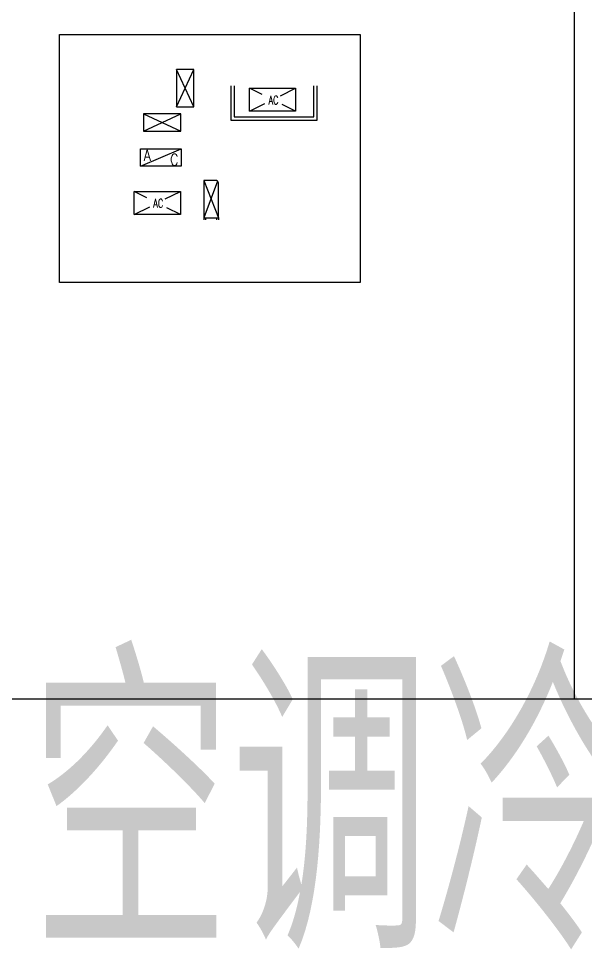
# Model space of a CAD drawing. Extents: x -4747 to 1060961, y -766984 to 396631.
# Drawn here: x 43909 to 53739, y 138041 to 154171 of the extents above; entities that cross this region are included whole.
import ezdxf
from ezdxf.enums import TextEntityAlignment as Align

# ---------------------------------------------------------------- set-up
doc = ezdxf.new("R2010")
doc.units = 0
doc.header["$LTSCALE"] = 1000
doc.header["$MEASUREMENT"] = 0
doc.layers.get('0').update_dxf_attribs({"linetype": 'CONTINUOUS'})
for name, color, linetype in [('AXIS_TEXT', 7, 'CONTINUOUS'), ('PUB_TEXT', 7, 'CONTINUOUS'), ('屋面', 4, 'CONTINUOUS'), ('空调', 161, 'CONTINUOUS')]:
    doc.layers.add(name, color=color, linetype=linetype)
doc.styles.add('_HZTXT', font='txt.shx', dxfattribs={"width": 0.8, "bigfont": 'hztxt.shx'})
doc.styles.add('_ROMANC', font='romanc__.ttf', dxfattribs={"width": 0.6})
doc.styles.get("Standard").update_dxf_attribs({"font": 'gbenor.shx', "bigfont": 'gbcbig.shx'})

# ---------------------------------------------------------------- blocks, each defined once
blk = doc.blocks.new('A$C1F3859D6')
at = {"layer": '空调'}
for p, q in [((0, 0), (300, 650)), ((300, 0), (0, 650))]:
    blk.add_line(p, q, dxfattribs=at)
blk.add_lwpolyline([(300, 650), (0, 650), (0, 0), (300, 0), (300, 650)], dxfattribs=at)
blk = doc.blocks.new('A$C2AD22636')
blk.add_line((0, 0), (700, 300))
blk.add_lwpolyline([(0, 300), (700, 300), (700, 0), (0, 0)], close=True)
at = {"style": '_HZTXT', "width": 0.8}
for s, p in [('A', (115, 93)), ('C', (583, 16))]:
    blk.add_text(s, height=200, dxfattribs=at).set_placement(p, align=Align.CENTER)
blk = doc.blocks.new('A$C244D3302')
at = {"layer": '空调'}
for p, q in [((0, 400), (800, 400)), ((220, 290), (0, 400)), ((0, 0), (0, 400)), ((538, 269), (800, 400)), ((800, 400), (800, 0)), ((0, 0), (267, 134)), ((800, 0), (0, 0)), ((800, 0), (565, 117))]:
    blk.add_line(p, q, dxfattribs=at)
at = {"layer": '空调', "ltscale": 8, "style": '_ROMANC', "oblique": 360, "width": 0.7}
blk.add_text('AC', height=148.6, dxfattribs=at).set_placement((329, 120))
blk = doc.blocks.new('A$C391C0405')
at = {"layer": '空调'}
for p, q in [((0, 685), (250, 35)), ((0, 685), (0, 35)), ((200, 685), (0, 685)), ((235, 671), (0, 35)), ((250, 35), (250, 635)), ((0, 35), (250, 35)), ((0, 35), (0, 0)), ((30, 35), (30, 0)), ((220, 35), (220, 0)), ((250, 35), (250, 0))]:
    blk.add_line(p, q, dxfattribs=at)
blk.add_arc((200, 635), 50, 360, 90, dxfattribs=at)

msp = doc.modelspace()

# ---------------------------------------------------------------- linework, layer by layer
at = {"layer": 'AXIS_TEXT'}
for points in [[(53543.5, 168394.8), (53543.5, 142382)], [(-4747, 142382), (113556.3, 142382)]]:
    msp.add_lwpolyline(points, dxfattribs=at)
at = {"layer": '空调'}
msp.add_lwpolyline([(44618.8, 153894.4), (49830, 153894.4), (49830, 149596), (44618.8, 149596)], close=True, dxfattribs=at)
for points in [[(47588.6, 153008.6), (47588.6, 152408.6), (48488.6, 152408.6), (49088.6, 152408.6), (49088.6, 153008.6)], [(47648.6, 153008.6), (47648.6, 152468.6), (48488.6, 152468.6), (49028.6, 152468.6), (49028.6, 153008.6)]]:
    msp.add_lwpolyline(points, dxfattribs=at)

# ---------------------------------------------------------------- block references
at = {"layer": '屋面'}
msp.add_blockref('A$C391C0405', (47123.2, 150682.3), dxfattribs=at)
at = {"layer": '空调'}
for name, p in [('A$C1F3859D6', (46647.3, 152640.2)), ('A$C244D3302', (47913.5, 152564.9)), ('A$C2AD22636', (46025.9, 151611.9)), ('A$C244D3302', (45915.8, 150776.4))]:
    msp.add_blockref(name, p, dxfattribs=at)
at = {"layer": '空调', "rotation": 270}
msp.add_blockref('A$C1F3859D6', (46074, 152520.6), dxfattribs=at)

# ---------------------------------------------------------------- texts
at = {"layer": 'PUB_TEXT'}
msp.add_text('空调冷凌水管', height=4822.7, dxfattribs=at).set_placement((44119.1, 138047.3))

doc.saveas('drawing.dxf')
